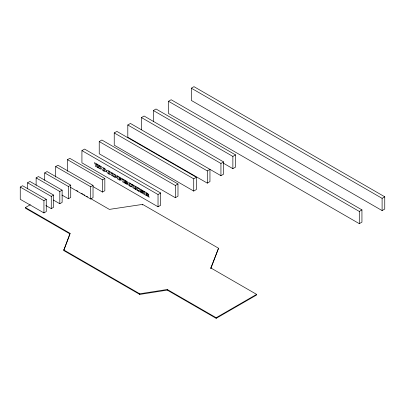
<?xml version="1.0" encoding="UTF-8"?>
<svg xmlns="http://www.w3.org/2000/svg" width="405" height="405" viewBox="0 0 405 405"><rect width="100%" height="100%" fill="white"/><g stroke="black" fill="none" stroke-linecap="round" stroke-linejoin="round"><path stroke-width="0.61" d="M90.847 198.703L109.36 209.395L142.601 204.393L218.543 248.24L210.828 267.948L256.603 294.374L256.603 294.992L216.164 318.34L167.27 290.112L139.765 294.43L63.701 250.513L70.045 233.341L25.399 207.557L25.399 208.18L70.045 233.958L70.045 233.341M63.919 249.941L69.827 234.525M55.672 176.985L55.672 166.582L57.986 165.245L93.023 185.404L93.023 197.64L90.71 198.982L70.455 187.328M67.483 171.295L67.483 159.671L69.797 158.33L104.834 178.489L104.834 190.725L102.521 192.066L93.216 186.71M20.25 187.069L22.564 185.728L46.261 199.336L46.261 211.577L43.942 212.919L20.25 199.306L20.25 187.069L43.942 200.677L46.261 199.336M27.575 188.912L27.575 182.792L29.889 181.45L53.581 195.063L53.581 207.299L51.268 208.641L45.881 205.548M36.126 185.232L36.126 177.891L38.44 176.55L62.132 190.158L62.132 202.399L59.818 203.735L53.359 200.024M44.717 180.245L44.717 172.905L47.031 171.563L70.728 185.176L70.728 197.412L68.41 198.754L61.95 195.043M27.575 182.792L51.268 196.4L53.581 195.063M36.126 177.891L59.818 191.499L62.132 190.158M44.717 172.905L68.41 186.513L70.728 185.176M90.71 198.982L90.71 186.74L93.023 185.404M102.521 192.066L102.521 179.83L104.834 178.489M81.926 150.604L84.574 149.075L160.679 193.013L160.679 205.249L158.031 206.778L81.926 162.84L81.926 150.604L158.031 194.542L160.679 193.013M168.505 101.275L171.158 99.741L361.943 209.891L361.943 222.132L359.296 223.661L168.505 113.511L168.505 101.275L359.296 211.425L361.943 209.891M191.312 88.189L193.965 86.66L384.75 196.81L384.75 209.051L382.102 210.58L191.312 100.43L191.312 88.189L382.102 198.339L384.75 196.81M127.808 124.988L207.299 170.885L209.952 169.356L209.952 181.592L207.299 183.121L127.808 137.229L127.808 124.988L130.456 123.459L220.938 175.694L223.585 174.16L223.585 161.924L144.094 116.027L141.441 117.556L141.441 129.797M99.23 141.548L101.883 140.019L177.982 183.956L177.982 196.192L175.335 197.721L99.23 153.784L99.23 141.548L175.335 185.485L177.982 183.956M114.23 132.926L116.878 131.397L196.374 177.294L196.374 189.535L193.727 191.064L114.23 145.167L114.23 132.926L193.727 178.823L196.374 177.294M153.373 121.546L153.373 110.53L156.021 108.996L235.518 154.892L235.518 167.133L232.87 168.662L223.611 163.321M25.399 207.557L30.309 204.722M153.373 110.53L232.87 156.426L235.518 154.892M141.441 117.556L220.938 163.453L223.585 161.924M63.701 249.895L139.765 293.812L167.27 289.494L216.164 317.723L256.603 294.374M96.886 164.076L96.309 164.324L96.957 165.812L97.514 165.022L96.947 164.111M135.493 189.277L136.252 189.084L135.736 188.102L134.754 188.052L135.452 189.251M138.353 190.927L139.274 190.79L139.274 189.226L138.353 188.016L136.637 188.072L138.373 190.942M67.483 159.671L102.521 179.83M55.672 166.582L90.71 186.74M76.682 190.527L77.775 191.155M81.587 193.357L82.676 193.985M83.764 194.618L84.853 195.245M86.488 196.187L87.576 196.815M382.102 198.339L382.102 210.58M359.296 211.425L359.296 223.661M232.87 156.426L232.87 168.662M220.938 163.453L220.938 175.694M218.543 248.24L210.828 268.566L210.828 267.948M216.164 317.723L216.164 318.34M207.299 170.885L207.299 183.121M193.727 178.823L193.727 191.064M175.335 185.485L175.335 197.721M167.27 289.494L167.27 290.112M158.031 194.542L158.031 206.778M142.601 204.393L142.601 205.011M139.765 293.812L139.765 294.43M68.41 186.513L68.41 198.754M59.818 191.499L59.818 203.735M51.268 196.4L51.268 208.641M43.942 200.677L43.942 212.919M115.501 176.327L115.445 176.712A0.607 0.349 60 0 1 115.147 176.863L113.795 176.175L113.795 174.352L115.081 175.238L115.501 176.327M104.839 170.135C102.354 172.834 102.91 164.982 104.839 170.135M109.902 173.056C107.411 175.755 107.973 167.903 109.902 173.056M106.353 171.092C105.092 172.925 101.802 170.07 101.544 168.318A1.271 0.734 60 0 1 101.645 167.898C103.518 166.87 106.019 169.214 106.353 171.092M111.415 174.013C110.155 175.846 106.864 172.996 106.606 171.239A1.271 0.734 60 0 1 106.707 170.819C108.58 169.791 111.081 172.135 111.415 174.013M129.306 184.017C128.993 185.753 131.782 186.594 132.324 186.214C131.63 188.269 128.061 185.125 127.783 183.602A1.078 0.623 60 0 1 127.818 183.161C129.013 182.032 130.866 183.526 131.757 184.477L132.232 184.432L132.232 185.799L131.023 184.28A4.339 2.506 60 0 0 130.192 183.764L129.585 183.652L129.306 184.017M148.812 194.891L148.539 195.185L147.719 194.957L149.278 197.235L147.491 196.202L147 194.911L145.932 194.187L146.858 195.843L143.704 194.02L144.631 193.879L144.631 192.324L143.704 191.109L147.815 193.524L148.812 194.891M120.913 178.934L120.619 179.162L119.384 178.473L119.384 177.613L120.913 178.934M147.435 194.157L145.932 193.61L145.932 192.942L147.435 194.157M116.969 177.471C115.319 178.802 113.101 175.689 111.567 175.466L112.494 175.325L112.494 173.765L111.567 172.55L115.774 175.071L116.969 176.889A1.215 0.704 60 0 1 116.969 177.471M98.05 165.853L97.468 166.789L97.975 167.614L95.504 166.192L96.051 165.974L94.365 162.623L99.508 165.589L98.896 165.721L99.554 167.204L100.116 166.425L99.63 165.66L101.675 166.84L100.835 167.032L99.974 168.237L100.561 169.113L98.091 167.685L98.678 167.442L98.05 165.853M122.275 179.982L121.358 180.098L119.384 179.02L120.31 180.514L117.156 178.691L118.083 178.544L118.083 176.985L117.156 175.78L120.872 177.942L122.173 179.309A0.82 0.471 60 0 1 122.275 179.982M135.422 186.325L134.754 186.568L134.754 187.368L136.202 187.358L135.553 186.401L143.304 190.876L143.304 192.137L142.357 190.811L140.581 189.783L140.581 190.416L142.251 191.044L142.251 192.355L140.581 190.993L140.581 191.641L142.357 192.664L143.38 192.421L143.38 193.833L132.526 187.566L133.448 187.419L133.448 185.865L132.526 184.65L135.422 186.325M127.378 183.181L126.36 183.43L124.578 182.402L124.578 181.759L126.254 183.121L126.254 181.804L124.578 181.182L124.578 180.544L126.36 181.572L127.307 182.898L127.307 181.637L122.35 178.777L123.277 179.987L123.277 181.551L122.35 181.693L127.378 184.594L127.378 183.181"/></g></svg>
